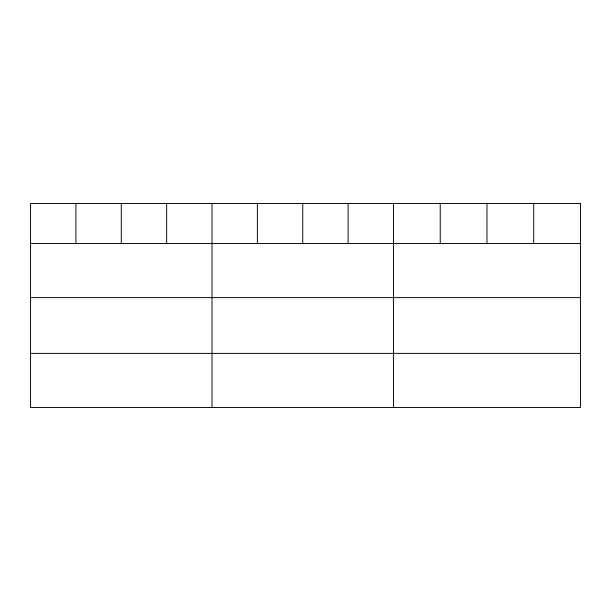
<?xml version="1.0" encoding="UTF-8"?>
<svg xmlns="http://www.w3.org/2000/svg" width="611" height="611" viewBox="0 0 611 611"><rect width="100%" height="100%" fill="white"/><g stroke="black" fill="none" stroke-linecap="round" stroke-linejoin="round"><path stroke-width="0.92" d="M30.55 243.514L580.45 243.514M30.55 297.626L580.45 297.626M30.55 353.387L580.45 353.387M533.708 203.501L533.708 243.514M486.967 203.501L486.967 243.514M440.226 203.501L440.226 243.514M393.484 203.501L393.484 407.499M348.117 203.501L348.117 243.514M302.75 203.501L302.75 243.514M257.384 203.501L257.384 243.514M212.017 203.501L212.017 407.499M166.65 203.501L166.65 243.514M121.284 203.501L121.284 243.514M75.917 203.501L75.917 243.514M580.45 203.501L30.55 203.501L30.55 407.499L580.45 407.499L580.45 203.501"/></g></svg>
